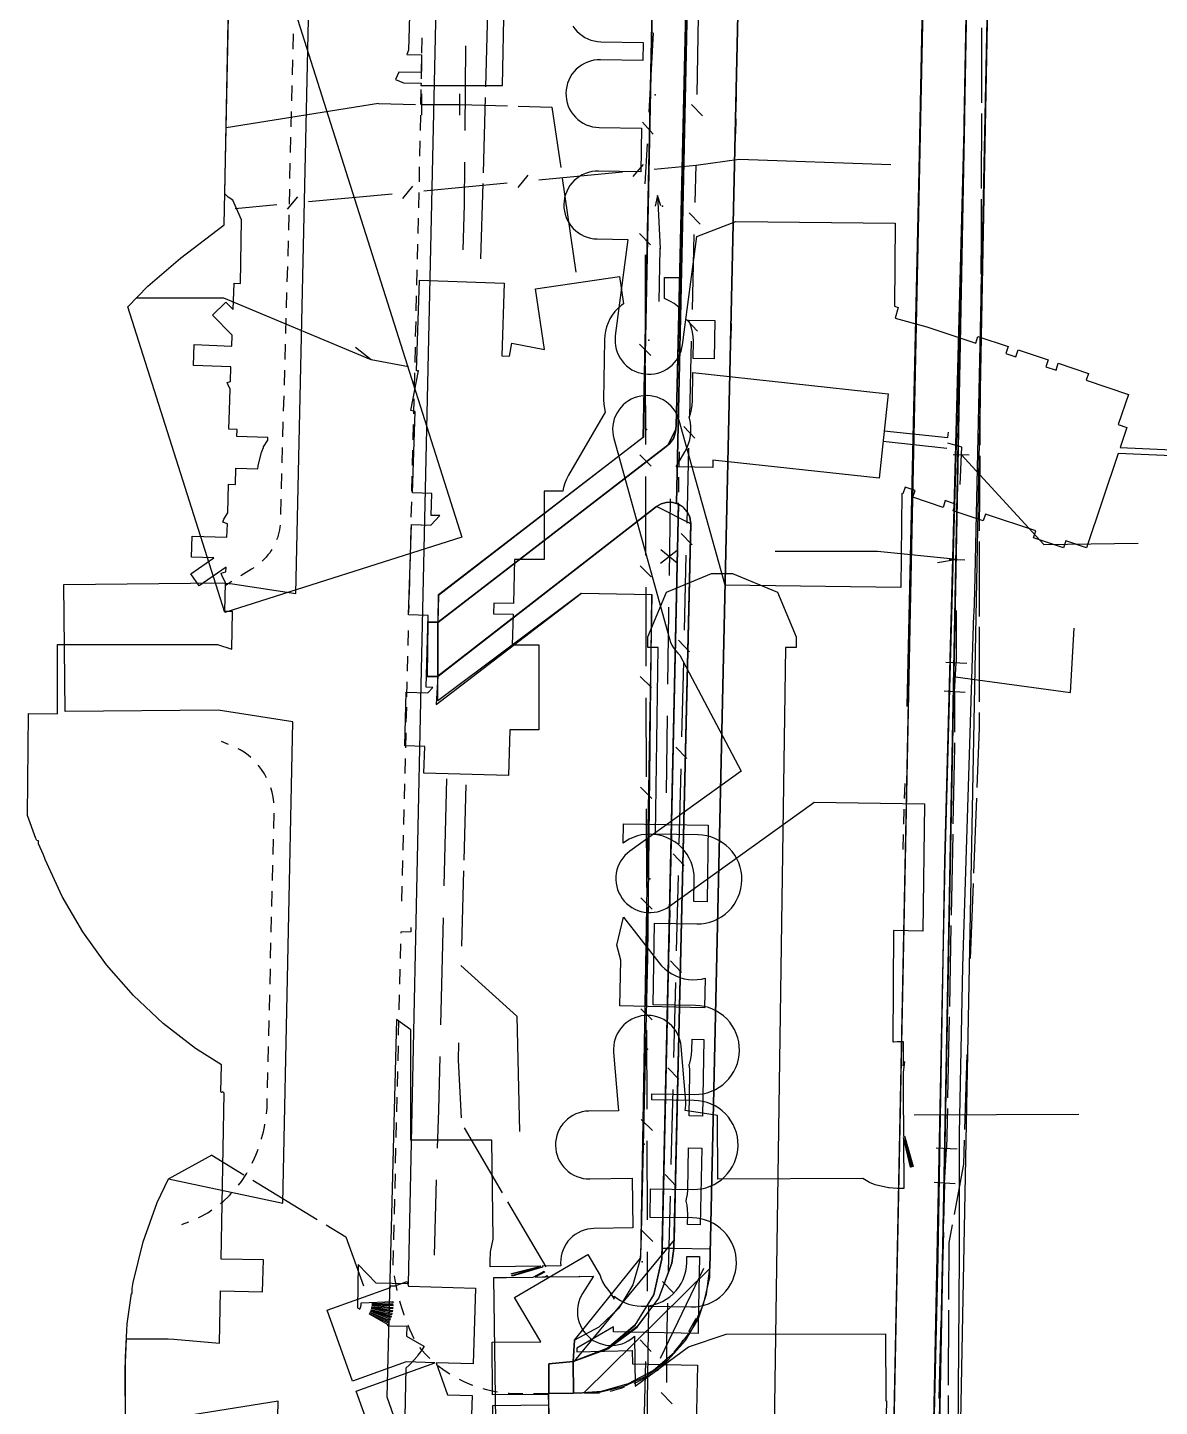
# Model space of a CAD drawing. Header units: metres. Extents: x -3903 to -3714, y 4981 to 6033.
# Drawn here: x -3838.9 to -3785.5, y 5212.5 to 5277.6 of the extents above; entities that cross this region are included whole.
import ezdxf

# ---------------------------------------------------------------- set-up
doc = ezdxf.new("R2010")
doc.units = ezdxf.units.M
for name, color, linetype in [('BOUNDARY', 7, 'Continuous'), ('BUILDING', 7, 'Continuous'), ('CURB', 7, 'Continuous'), ('ELECTR_CABLE', 7, 'Continuous'), ('ELECTR_CABLE_COMM', 7, 'Continuous'), ('GRASS', 7, 'Continuous'), ('GROUND', 7, 'Continuous'), ('LAMP', 7, 'Continuous'), ('OVERHEAD_POWER_LINE', 7, 'Continuous'), ('ROAD', 7, 'Continuous'), ('SEWER', 7, 'Continuous'), ('SIDEWALK_PATH', 7, 'Continuous'), ('TREE', 7, 'Continuous'), ('WATER_PIPELINE', 7, 'Continuous')]:
    doc.layers.add(name, color=color, linetype=linetype)

msp = doc.modelspace()

# ---------------------------------------------------------------- linework, layer by layer
at = {"layer": 'BOUNDARY'}
for points in [[(-3766.326, 5319.676), (-3787.796, 5311.133), (-3786.987, 5308.698), (-3791.191, 5307.231), (-3792.499, 5305.686), (-3793.178, 5301.777), (-3793.195, 5299.223), (-3793.353, 5289.553), (-3793.458, 5286.872), (-3793.569, 5281.488), (-3793.572, 5281.3), (-3793.577, 5281.084), (-3793.843, 5268.051), (-3793.899, 5265.55), (-3794.226, 5250.986), (-3794.257, 5249.969), (-3794.26, 5249.905), (-3794.467, 5243.278), (-3794.781, 5233.291), (-3794.95, 5225.411), (-3794.938, 5219.615), (-3795.084, 5200.583)], [(-3814.3, 5210.362), (-3814.318, 5214.544), (-3813.169, 5214.651), (-3813.113, 5215.653), (-3809.984, 5219.532), (-3809.965, 5220.032), (-3809.646, 5233.731), (-3809.463, 5250.839), (-3812.787, 5250.902), (-3819.555, 5245.829), (-3819.553, 5247.001), (-3820.065, 5246.984), (-3820.035, 5249.552), (-3819.538, 5249.542), (-3819.532, 5250.853), (-3809.857, 5258.272), (-3809.436, 5278.528)]]:
    msp.add_lwpolyline(points, dxfattribs=at)
at = {"layer": 'BUILDING'}
msp.add_lwpolyline([(-3834.193, 5264.424), (-3833.246, 5265.411), (-3831.703, 5266.724), (-3829.653, 5268.295), (-3829.432, 5278.944), (-3829.415, 5279.451), (-3829.061, 5287.101), (-3818.422, 5253.551), (-3829.619, 5250)], close=True, dxfattribs=at)
at = {"layer": 'CURB'}
for points in [[(-3799.43, 5141.648), (-3796.32, 5296.741), (-3796.146, 5302.497), (-3788.309, 5314.771)], [(-3819.734, 5310.632), (-3816.034, 5309.829), (-3805.005, 5295.835), (-3806.718, 5219.034), (-3812.661, 5213.168), (-3813.155, 5213.164)], [(-3797.204, 5141.797), (-3794.219, 5298.495), (-3794.177, 5301.869), (-3793.484, 5305.857), (-3791.522, 5308.175), (-3787.313, 5309.652)], [(-3820.192, 5308.153), (-3815.483, 5305.239), (-3808.747, 5300.738), (-3807.414, 5298.176), (-3808.315, 5258.671), (-3808.704, 5257.902), (-3819.557, 5249.527)], [(-3826.396, 5277.312), (-3826.413, 5276.591)], [(-3820.31, 5277.122), (-3820.324, 5276.405)], [(-3826.425, 5276.092), (-3826.442, 5275.371)], [(-3820.335, 5275.905), (-3820.349, 5275.189)], [(-3826.454, 5274.871), (-3826.471, 5274.151)], [(-3820.359, 5274.689), (-3820.374, 5273.972)], [(-3805.47, 5273.805), (-3805.456, 5274.412), (-3805.454, 5274.513)], [(-3826.483, 5273.651), (-3826.5, 5272.93)], [(-3820.384, 5273.472), (-3820.399, 5272.756)], [(-3805.496, 5272.597), (-3805.48, 5273.305)], [(-3826.512, 5272.43), (-3826.529, 5271.71)], [(-3820.409, 5272.256), (-3820.423, 5271.539)], [(-3826.541, 5271.21), (-3826.558, 5270.489)], [(-3820.434, 5271.039), (-3820.448, 5270.322)], [(-3826.57, 5269.989), (-3826.587, 5269.269)], [(-3820.459, 5269.822), (-3820.476, 5269.106)], [(-3826.599, 5268.769), (-3826.615, 5268.065), (-3826.616, 5268.048)], [(-3820.488, 5268.606), (-3820.505, 5267.889)], [(-3826.63, 5267.549), (-3826.65, 5266.828)], [(-3820.517, 5267.389), (-3820.535, 5266.673)], [(-3826.664, 5266.328), (-3826.685, 5265.608)], [(-3820.547, 5266.173), (-3820.564, 5265.456)], [(-3826.699, 5265.108), (-3826.719, 5264.387)], [(-3820.576, 5264.956), (-3820.593, 5264.24)], [(-3826.733, 5263.888), (-3826.753, 5263.167)], [(-3820.605, 5263.74), (-3820.623, 5263.023)], [(-3805.707, 5262.933), (-3805.691, 5263.641)], [(-3826.767, 5262.667), (-3826.788, 5261.947)], [(-3820.635, 5262.523), (-3820.652, 5261.807)], [(-3826.802, 5261.447), (-3826.822, 5260.726)], [(-3820.664, 5261.307), (-3820.681, 5260.59)], [(-3826.836, 5260.227), (-3826.857, 5259.506)], [(-3820.693, 5260.09), (-3820.71, 5259.374)], [(-3826.871, 5259.006), (-3826.891, 5258.286)], [(-3820.722, 5258.874), (-3820.74, 5258.157)], [(-3826.905, 5257.786), (-3826.925, 5257.065)], [(-3820.752, 5257.657), (-3820.769, 5256.941)], [(-3808.165, 5256.886), (-3808.153, 5257.592)], [(-3826.939, 5256.566), (-3826.96, 5255.845)], [(-3820.781, 5256.441), (-3820.798, 5255.724)], [(-3808.187, 5255.679), (-3808.174, 5256.386)], [(-3826.974, 5255.345), (-3826.994, 5254.625)], [(-3820.81, 5255.224), (-3820.828, 5254.508)], [(-3813.169, 5214.651), (-3813.112, 5214.663), (-3808.388, 5220.39), (-3807.617, 5254.185), (-3809.229, 5254.998), (-3819.553, 5247.001)], [(-3808.208, 5254.473), (-3808.196, 5255.179)], [(-3827.011, 5254.125), (-3827.021, 5254.035), (-3827.041, 5253.909), (-3827.067, 5253.783), (-3827.1, 5253.657), (-3827.138, 5253.532), (-3827.177, 5253.426)], [(-3820.84, 5254.008), (-3820.857, 5253.291)], [(-3827.398, 5252.978), (-3827.424, 5252.935), (-3827.499, 5252.824), (-3827.579, 5252.718), (-3827.664, 5252.615), (-3827.753, 5252.518), (-3827.847, 5252.425), (-3827.851, 5252.421)], [(-3820.869, 5252.791), (-3820.886, 5252.075)], [(-3828.245, 5252.114), (-3828.255, 5252.108), (-3828.364, 5252.043), (-3828.858, 5251.734)], [(-3829.282, 5251.47), (-3829.588, 5251.279)], [(-3820.898, 5251.575), (-3820.916, 5250.858)], [(-3820.928, 5250.358), (-3820.937, 5250)], [(-3820.958, 5249.147), (-3820.975, 5248.441)], [(-3819.557, 5249.527), (-3819.553, 5247.001)], [(-3820.987, 5247.941), (-3821.004, 5247.235)], [(-3821.017, 5246.735), (-3821.034, 5246.028)], [(-3821.046, 5245.529), (-3821.063, 5244.822)], [(-3829.437, 5243.77), (-3829.768, 5243.917)], [(-3821.076, 5244.322), (-3821.093, 5243.616)], [(-3828.387, 5243.158), (-3828.517, 5243.27), (-3828.699, 5243.406), (-3828.887, 5243.527), (-3828.98, 5243.568)], [(-3827.644, 5242.195), (-3827.751, 5242.39), (-3827.88, 5242.589), (-3828.022, 5242.778), (-3828.04, 5242.799)], [(-3821.105, 5243.116), (-3821.122, 5242.41)], [(-3827.306, 5241.026), (-3827.308, 5241.061), (-3827.341, 5241.289), (-3827.39, 5241.517), (-3827.453, 5241.733)], [(-3821.135, 5241.91), (-3821.152, 5241.204)], [(-3797.512, 5241.926), (-3797.534, 5241.222)], [(-3821.164, 5240.704), (-3821.181, 5239.998)], [(-3797.549, 5240.723), (-3797.571, 5240.019)], [(-3827.311, 5239.804), (-3827.293, 5240.527)], [(-3821.194, 5239.498), (-3821.211, 5238.792)], [(-3808.533, 5238.85), (-3808.518, 5239.55)], [(-3797.587, 5239.519), (-3797.609, 5238.815)], [(-3827.34, 5238.58), (-3827.322, 5239.304)], [(-3827.368, 5237.357), (-3827.351, 5238.08)], [(-3821.223, 5238.292), (-3821.24, 5237.585)], [(-3808.56, 5237.65), (-3808.544, 5238.35)], [(-3827.397, 5236.134), (-3827.38, 5236.857)], [(-3821.253, 5237.086), (-3821.27, 5236.379)], [(-3808.586, 5236.45), (-3808.571, 5237.15)], [(-3827.426, 5234.911), (-3827.409, 5235.634)], [(-3808.612, 5235.25), (-3808.597, 5235.95)], [(-3820.836, 5235.128), (-3820.841, 5234.93), (-3821.311, 5234.91), (-3821.312, 5234.872)], [(-3827.455, 5233.687), (-3827.438, 5234.411)], [(-3821.324, 5234.372), (-3821.34, 5233.665)], [(-3808.639, 5234.05), (-3808.623, 5234.75)], [(-3808.666, 5232.85), (-3808.65, 5233.55)], [(-3827.484, 5232.464), (-3827.467, 5233.187)], [(-3821.352, 5233.166), (-3821.369, 5232.459)], [(-3808.694, 5231.65), (-3808.678, 5232.35)], [(-3827.513, 5231.241), (-3827.496, 5231.964)], [(-3821.381, 5231.959), (-3821.398, 5231.253)], [(-3808.722, 5230.45), (-3808.706, 5231.15)], [(-3827.542, 5230.017), (-3827.525, 5230.741)], [(-3821.41, 5230.753), (-3821.426, 5230.047)], [(-3808.75, 5229.25), (-3808.734, 5229.95)], [(-3827.571, 5228.794), (-3827.554, 5229.518)], [(-3821.438, 5229.547), (-3821.455, 5228.841)], [(-3827.6, 5227.571), (-3827.583, 5228.294)], [(-3821.467, 5228.341), (-3821.484, 5227.635)], [(-3808.778, 5228.05), (-3808.762, 5228.75)], [(-3827.65, 5226.349), (-3827.637, 5226.47), (-3827.623, 5226.634), (-3827.612, 5227.071)], [(-3821.496, 5227.135), (-3821.512, 5226.429)], [(-3808.806, 5226.85), (-3808.789, 5227.55)], [(-3808.834, 5225.65), (-3808.817, 5226.35)], [(-3827.888, 5225.15), (-3827.881, 5225.174), (-3827.838, 5225.333), (-3827.799, 5225.494), (-3827.763, 5225.655), (-3827.731, 5225.817), (-3827.724, 5225.855)], [(-3821.524, 5225.929), (-3821.541, 5225.222)], [(-3808.862, 5224.45), (-3808.845, 5225.15)], [(-3828.321, 5224.007), (-3828.211, 5224.242), (-3828.147, 5224.393), (-3828.088, 5224.547), (-3828.041, 5224.674)], [(-3821.553, 5224.723), (-3821.57, 5224.016)], [(-3808.889, 5223.25), (-3808.873, 5223.951)], [(-3828.969, 5222.973), (-3828.828, 5223.153), (-3828.591, 5223.506), (-3828.557, 5223.567)], [(-3821.581, 5223.516), (-3821.598, 5222.81)], [(-3829.827, 5222.105), (-3829.713, 5222.195), (-3829.39, 5222.493), (-3829.296, 5222.595)], [(-3808.917, 5222.05), (-3808.901, 5222.751)], [(-3830.853, 5221.443), (-3830.813, 5221.461), (-3830.427, 5221.676), (-3830.229, 5221.808)], [(-3821.61, 5222.31), (-3821.627, 5221.604)], [(-3831.651, 5221.12), (-3831.622, 5221.128), (-3831.31, 5221.242)], [(-3808.945, 5220.851), (-3808.929, 5221.551)], [(-3821.639, 5221.104), (-3821.656, 5220.398)], [(-3821.667, 5219.898), (-3821.684, 5219.195), (-3821.684, 5219.192)], [(-3821.621, 5218.696), (-3821.619, 5218.681), (-3821.577, 5218.425), (-3821.527, 5218.17), (-3821.491, 5218.001)], [(-3807.018, 5219.041), (-3809.068, 5214.789)], [(-3821.369, 5217.516), (-3821.341, 5217.411), (-3821.265, 5217.161), (-3821.184, 5216.913), (-3821.158, 5216.842)], [(-3807.705, 5216.073), (-3807.55, 5216.344), (-3807.397, 5216.636), (-3807.369, 5216.694)], [(-3820.981, 5216.375), (-3820.902, 5216.185), (-3820.795, 5215.948), (-3820.691, 5215.731)], [(-3820.423, 5215.312), (-3820.34, 5215.212), (-3820.097, 5214.95), (-3819.938, 5214.799)], [(-3808.398, 5215.087), (-3808.272, 5215.243), (-3808.076, 5215.507), (-3807.976, 5215.653)], [(-3813.169, 5214.67), (-3813.155, 5213.164)], [(-3809.231, 5214.218), (-3809.145, 5214.278), (-3808.915, 5214.505), (-3808.724, 5214.708)], [(-3819.562, 5214.47), (-3819.557, 5214.465), (-3819.264, 5214.246), (-3818.986, 5214.063)], [(-3818.55, 5213.817), (-3818.305, 5213.695), (-3817.965, 5213.551), (-3817.905, 5213.53)], [(-3817.43, 5213.374), (-3817.266, 5213.327), (-3816.91, 5213.248), (-3816.815, 5213.232), (-3816.741, 5213.22)], [(-3811.428, 5213.257), (-3811.289, 5213.289), (-3811.097, 5213.34), (-3810.908, 5213.396), (-3810.748, 5213.449)], [(-3810.283, 5213.631), (-3810.167, 5213.682), (-3809.989, 5213.768), (-3809.813, 5213.86), (-3809.653, 5213.95)], [(-3816.245, 5213.159), (-3816.198, 5213.154), (-3815.844, 5213.139), (-3815.54, 5213.142)], [(-3815.04, 5213.146), (-3814.333, 5213.153)], [(-3812.627, 5213.169), (-3811.92, 5213.175)]]:
    msp.add_lwpolyline(points, dxfattribs=at)
at = {"layer": 'ELECTR_CABLE'}
for points in [[(-3817.215, 5278.361), (-3817.314, 5274.806)], [(-3793.88, 5274.057), (-3793.875, 5277.596)], [(-3818.258, 5276.748), (-3818.285, 5272.749)], [(-3822.365, 5274.027), (-3829.558, 5272.872)], [(-3822.365, 5274.027), (-3820.616, 5273.982)], [(-3820.316, 5273.475), (-3820.316, 5274.475)], [(-3820.316, 5273.975), (-3818.516, 5273.975)], [(-3818.516, 5273.475), (-3818.516, 5274.475)], [(-3818.516, 5273.975), (-3816.274, 5273.913)], [(-3817.328, 5274.306), (-3817.427, 5270.751)], [(-3815.774, 5273.9), (-3814.173, 5273.856), (-3813.757, 5271.003)], [(-3793.885, 5270.017), (-3793.88, 5273.557)], [(-3818.296, 5271.249), (-3818.309, 5269.249)], [(-3817.441, 5270.251), (-3817.539, 5266.695)], [(-3813.685, 5270.508), (-3813.037, 5266.069)], [(-3793.899, 5265.978), (-3793.887, 5267.754), (-3793.885, 5269.517)], [(-3818.309, 5269.249), (-3818.379, 5267.116)], [(-3793.926, 5261.938), (-3793.903, 5265.478)], [(-3822.715, 5261.923), (-3829.662, 5264.845), (-3833.789, 5264.845)], [(-3822.715, 5261.923), (-3823.447, 5262.502)], [(-3820.948, 5261.591), (-3822.715, 5261.923)], [(-3793.953, 5257.899), (-3793.929, 5261.438)], [(-3798.479, 5258.584), (-3795.472, 5258.258)], [(-3795.472, 5258.258), (-3795.445, 5258.507)], [(-3798.533, 5258.087), (-3795.526, 5257.761)], [(-3795.499, 5258.009), (-3794.834, 5257.826), (-3794.905, 5256.041)], [(-3795.223, 5257.465), (-3794.474, 5257.438)], [(-3794.848, 5257.452), (-3790.942, 5253.217), (-3786.497, 5253.279)], [(-3793.98, 5253.86), (-3793.956, 5257.399)], [(-3808.596, 5255.375), (-3808.644, 5251.75)], [(-3793.989, 5249.82), (-3793.989, 5252.515), (-3793.983, 5253.36)], [(-3808.254, 5252.932), (-3809.041, 5252.314)], [(-3808.26, 5252.332), (-3809.035, 5252.964)], [(-3795.045, 5252.505), (-3798.803, 5252.875), (-3803.639, 5252.875)], [(-3795.045, 5252.505), (-3795.965, 5252.344)], [(-3795.42, 5252.518), (-3794.671, 5252.491)], [(-3808.663, 5250.25), (-3808.667, 5250), (-3808.711, 5246.624)], [(-3795.086, 5250.093), (-3795.082, 5247.617)], [(-3795.118, 5246.974), (-3789.685, 5246.227), (-3789.512, 5249.256)], [(-3793.989, 5245.781), (-3793.989, 5249.32)], [(-3794.583, 5247.589), (-3795.581, 5247.645)], [(-3795.159, 5246.254), (-3795.082, 5247.617)], [(-3794.66, 5246.226), (-3795.658, 5246.282)], [(-3795.159, 5246.254), (-3795.163, 5244.348)], [(-3794.097, 5241.743), (-3793.989, 5244.537), (-3793.989, 5245.281)], [(-3808.731, 5245.124), (-3808.778, 5241.499)], [(-3795.164, 5243.848), (-3795.164, 5243.641), (-3795.235, 5240.036)], [(-3819.156, 5242.158), (-3819.277, 5237.099)], [(-3818.23, 5241.865), (-3818.329, 5238.31)], [(-3794.254, 5237.707), (-3794.117, 5241.244)], [(-3795.245, 5239.536), (-3795.32, 5235.724)], [(-3818.343, 5237.81), (-3818.441, 5234.255)], [(-3794.411, 5233.671), (-3794.273, 5237.207)], [(-3819.313, 5235.599), (-3819.435, 5230.539)], [(-3795.33, 5235.224), (-3795.405, 5231.412)], [(-3818.467, 5233.338), (-3815.833, 5230.957), (-3815.704, 5225.501)], [(-3795.415, 5230.912), (-3795.491, 5227.1)], [(-3818.578, 5229.7), (-3818.603, 5228.876), (-3818.461, 5226.148)], [(-3819.471, 5229.04), (-3819.532, 5226.51)], [(-3794.679, 5225.596), (-3794.57, 5229.134)], [(-3819.532, 5226.51), (-3819.586, 5224.728)], [(-3795.5, 5226.6), (-3795.538, 5224.694)], [(-3818.32, 5225.683), (-3816.517, 5222.617)], [(-3795.167, 5221.597), (-3794.73, 5223.963), (-3794.695, 5225.096)], [(-3795.039, 5224.666), (-3796.037, 5224.722)], [(-3795.629, 5223.066), (-3795.538, 5224.694)], [(-3830.234, 5224.384), (-3832.294, 5223.258)], [(-3830.234, 5224.384), (-3828.718, 5223.463)], [(-3828.291, 5223.203), (-3825.258, 5221.36)], [(-3819.632, 5223.229), (-3819.74, 5219.666)], [(-3795.13, 5223.038), (-3796.128, 5223.094)], [(-3795.629, 5223.066), (-3795.678, 5221.235)], [(-3816.264, 5222.186), (-3814.461, 5219.12)], [(-3824.83, 5221.101), (-3823.909, 5220.541), (-3823.073, 5218.216)], [(-3795.691, 5220.735), (-3795.789, 5217.074)], [(-3795.426, 5217.581), (-3795.414, 5220.258), (-3795.257, 5221.106)], [(-3816.95, 5210.093), (-3816.97, 5212.581), (-3814.321, 5212.602), (-3814.334, 5213.102), (-3816.974, 5213.081), (-3816.994, 5215.568), (-3814.703, 5215.587), (-3815.932, 5217.676), (-3812.484, 5219.704), (-3811.901, 5218.713), (-3811.861, 5218.596), (-3811.777, 5218.408), (-3811.675, 5218.229), (-3811.555, 5218.061), (-3811.439, 5217.927), (-3811.241, 5217.591), (-3811.238, 5217.739), (-3811.107, 5217.638), (-3810.932, 5217.529), (-3810.748, 5217.437), (-3810.555, 5217.364), (-3810.356, 5217.31), (-3810.153, 5217.275), (-3809.947, 5217.261), (-3809.741, 5217.267), (-3809.537, 5217.293), (-3809.336, 5217.34), (-3809.141, 5217.405), (-3808.953, 5217.49), (-3808.774, 5217.592), (-3808.606, 5217.711), (-3808.451, 5217.847), (-3808.309, 5217.997), (-3808.183, 5218.16), (-3808.074, 5218.334), (-3807.982, 5218.519), (-3807.909, 5218.712), (-3807.855, 5218.91), (-3807.82, 5219.114), (-3807.806, 5219.319), (-3807.8, 5219.614), (-3807.201, 5219.602), (-3807.264, 5216.399), (-3807.272, 5215.979), (-3811.271, 5216.055), (-3811.267, 5216.293), (-3812.992, 5215.279), (-3812.99, 5215.111), (-3810.386, 5215.177), (-3810.369, 5214.537), (-3807.301, 5214.479), (-3807.37, 5210.854)], [(-3822.215, 5209.919), (-3823.416, 5213.259), (-3819.695, 5214.597), (-3821.057, 5214.638), (-3823.585, 5213.73), (-3824.786, 5217.069), (-3821.787, 5218.147), (-3821.785, 5218.227), (-3821.582, 5218.221), (-3821.022, 5218.422), (-3820.942, 5218.202), (-3817.787, 5218.106), (-3817.895, 5214.542), (-3819.646, 5214.595), (-3819.1, 5213.078), (-3817.941, 5213.043), (-3818.026, 5210.238)], [(-3795.443, 5213.541), (-3795.428, 5217.081)], [(-3795.803, 5216.574), (-3795.9, 5212.913)], [(-3795.461, 5209.502), (-3795.445, 5213.041)]]:
    msp.add_lwpolyline(points, dxfattribs=at)
for points in [[(-3819.877, 5254.586), (-3819.848, 5255.621), (-3820.753, 5255.651), (-3820.628, 5259.495), (-3820.827, 5259.533), (-3820.473, 5261.413), (-3820.565, 5261.416), (-3820.427, 5265.682), (-3816.429, 5265.552), (-3816.541, 5262.11), (-3816.177, 5262.099), (-3816.063, 5262.707), (-3814.526, 5262.417), (-3814.944, 5265.286), (-3810.986, 5265.864), (-3810.797, 5264.568), (-3810.903, 5264.491), (-3811.058, 5264.355), (-3811.198, 5264.204), (-3811.323, 5264.04), (-3811.431, 5263.865), (-3811.522, 5263.679), (-3811.594, 5263.486), (-3811.647, 5263.287), (-3811.68, 5263.084), (-3811.693, 5262.878), (-3811.731, 5260.043), (-3811.723, 5259.837), (-3811.696, 5259.633), (-3811.656, 5259.463), (-3813.394, 5256.48), (-3813.489, 5256.297), (-3813.566, 5256.106), (-3813.623, 5255.908), (-3813.655, 5255.735), (-3814.535, 5255.735), (-3814.535, 5252.502), (-3815.934, 5252.502), (-3815.991, 5250.42), (-3816.92, 5250.446), (-3816.936, 5249.946), (-3816.005, 5249.92), (-3816.046, 5248.472), (-3814.796, 5248.472), (-3814.796, 5244.472), (-3816.157, 5244.472), (-3816.217, 5242.31), (-3820.215, 5242.421), (-3820.18, 5243.684), (-3821.119, 5243.706), (-3821.059, 5246.236), (-3820.035, 5246.212), (-3819.797, 5246.467), (-3820.103, 5246.476), (-3820.009, 5249.855), (-3820.94, 5249.885), (-3820.801, 5254.152), (-3819.885, 5254.122), (-3819.464, 5254.575)], [(-3808.857, 5265.814), (-3808.107, 5265.812), (-3808.11, 5264.335), (-3808.239, 5264.455), (-3808.403, 5264.58), (-3808.578, 5264.688), (-3808.763, 5264.779), (-3808.859, 5264.815)], [(-3806.486, 5263.787), (-3806.51, 5261.974), (-3807.504, 5261.987), (-3807.493, 5262.822), (-3807.5, 5263.027), (-3807.528, 5263.232), (-3807.575, 5263.432), (-3807.642, 5263.627), (-3807.722, 5263.803)], [(-3798.291, 5260.324), (-3798.722, 5256.347), (-3806.572, 5257.198), (-3806.577, 5256.849), (-3808.305, 5256.871), (-3807.891, 5257.582), (-3807.796, 5257.764), (-3807.72, 5257.956), (-3807.663, 5258.154), (-3807.625, 5258.356), (-3807.607, 5258.562), (-3807.61, 5258.768), (-3807.632, 5258.973), (-3807.675, 5259.174), (-3807.689, 5259.219), (-3807.63, 5259.378), (-3807.577, 5259.578), (-3807.544, 5259.781), (-3807.531, 5259.987), (-3807.513, 5261.323)], [(-3807.469, 5236.356), (-3807.455, 5237.412), (-3807.462, 5237.618), (-3807.49, 5237.823), (-3807.537, 5238.023), (-3807.604, 5238.218), (-3807.69, 5238.406), (-3807.794, 5238.584), (-3807.914, 5238.751), (-3808.051, 5238.905), (-3808.202, 5239.046), (-3808.365, 5239.171), (-3808.541, 5239.279), (-3808.726, 5239.369), (-3808.919, 5239.441), (-3809.118, 5239.494), (-3809.322, 5239.527), (-3809.527, 5239.54), (-3809.733, 5239.532), (-3809.938, 5239.505), (-3810.138, 5239.457), (-3810.333, 5239.39), (-3810.521, 5239.305), (-3810.699, 5239.201), (-3810.81, 5239.121), (-3810.798, 5240.025), (-3806.798, 5239.973), (-3806.846, 5236.348)], [(-3806.968, 5231.351), (-3810.967, 5231.431), (-3810.924, 5233.597), (-3811.103, 5234.295), (-3810.8, 5235.622), (-3809.125, 5233.477), (-3808.991, 5233.321), (-3808.842, 5233.179), (-3808.679, 5233.052), (-3808.505, 5232.942), (-3808.321, 5232.849), (-3808.129, 5232.775), (-3807.93, 5232.72), (-3807.727, 5232.685), (-3807.521, 5232.67), (-3807.315, 5232.675), (-3807.111, 5232.7), (-3806.94, 5232.738)], [(-3807.694, 5226.239), (-3807.655, 5228.239), (-3807.661, 5228.445), (-3807.687, 5228.649), (-3807.692, 5228.673), (-3807.668, 5228.738), (-3807.614, 5228.936), (-3807.579, 5229.14), (-3807.565, 5229.345), (-3807.555, 5229.863), (-3806.998, 5229.852), (-3807.069, 5226.227)], [(-3807.099, 5224.727), (-3807.171, 5221.102), (-3807.771, 5221.114), (-3807.761, 5221.613), (-3807.767, 5221.819), (-3807.793, 5222.024), (-3807.839, 5222.224), (-3807.84, 5222.227), (-3807.812, 5222.331), (-3807.777, 5222.534), (-3807.763, 5222.74), (-3807.724, 5224.739)]]:
    msp.add_lwpolyline(points, close=True, dxfattribs=at)
at = {"layer": 'ELECTR_CABLE_COMM'}
for points in [[(-3807.316, 5274.456), (-3807.257, 5278.128)], [(-3809.398, 5277.36), (-3809.601, 5273.613)], [(-3807.067, 5273.437), (-3807.589, 5273.975)], [(-3809.892, 5273.143), (-3809.392, 5272.585)], [(-3809.682, 5272.115), (-3809.784, 5270.241)], [(-3807.369, 5271.12), (-3805.328, 5271.393), (-3798.169, 5271.142)], [(-3815.771, 5270.062), (-3815.293, 5270.639)], [(-3814.786, 5270.421), (-3810.837, 5270.793)], [(-3810.329, 5270.575), (-3809.851, 5271.152)], [(-3809.344, 5270.934), (-3807.369, 5271.12)], [(-3807.414, 5269.347), (-3807.369, 5271.12)], [(-3821.213, 5269.549), (-3820.735, 5270.127)], [(-3820.227, 5269.908), (-3816.279, 5270.28)], [(-3826.655, 5269.036), (-3826.177, 5269.614)], [(-3825.669, 5269.395), (-3821.721, 5269.767)], [(-3829.137, 5269.069), (-3827.163, 5269.255)], [(-3807.174, 5268.326), (-3807.69, 5268.869)], [(-3810.044, 5267.892), (-3809.513, 5267.363)], [(-3807.539, 5264.303), (-3807.451, 5267.848)], [(-3809.777, 5266.878), (-3809.769, 5263.151)], [(-3807.299, 5263.282), (-3807.816, 5263.825)], [(-3807.664, 5259.26), (-3807.576, 5262.804)], [(-3810.033, 5262.665), (-3809.502, 5262.136)], [(-3809.766, 5261.651), (-3809.758, 5257.924)], [(-3807.424, 5258.238), (-3807.941, 5258.781)], [(-3807.789, 5254.216), (-3807.701, 5257.76)], [(-3810.022, 5257.438), (-3809.491, 5256.909)], [(-3809.755, 5256.424), (-3809.747, 5252.697)], [(-3807.55, 5253.194), (-3808.066, 5253.737)], [(-3807.915, 5249.172), (-3807.827, 5252.716)], [(-3810.011, 5252.211), (-3809.48, 5251.682)], [(-3809.744, 5251.197), (-3809.736, 5247.47)], [(-3807.675, 5248.15), (-3808.192, 5248.693)], [(-3808.04, 5244.128), (-3807.952, 5247.672)], [(-3810, 5246.984), (-3809.469, 5246.456)], [(-3809.733, 5245.97), (-3809.725, 5242.243)], [(-3807.8, 5243.106), (-3808.317, 5243.649)], [(-3808.165, 5239.084), (-3808.077, 5242.628)], [(-3809.989, 5241.757), (-3809.458, 5241.229)], [(-3809.722, 5240.743), (-3809.714, 5237.016)], [(-3807.926, 5238.062), (-3808.442, 5238.605)], [(-3808.291, 5234.04), (-3808.203, 5237.584)], [(-3809.978, 5236.531), (-3809.447, 5236.002)], [(-3809.711, 5235.516), (-3809.703, 5231.789)], [(-3808.051, 5233.018), (-3808.568, 5233.561)], [(-3808.416, 5228.996), (-3808.328, 5232.54)], [(-3809.967, 5231.304), (-3809.436, 5230.775)], [(-3809.7, 5230.289), (-3809.692, 5226.562)], [(-3808.176, 5227.974), (-3808.693, 5228.517)], [(-3808.541, 5223.952), (-3808.453, 5227.496)], [(-3809.956, 5226.077), (-3809.425, 5225.548)], [(-3809.689, 5225.062), (-3809.681, 5221.335)], [(-3808.302, 5222.93), (-3808.818, 5223.473)], [(-3808.667, 5218.908), (-3808.579, 5222.452)], [(-3809.945, 5220.85), (-3809.414, 5220.321)], [(-3809.678, 5219.835), (-3809.674, 5217.972)], [(-3808.427, 5217.886), (-3808.944, 5218.429)], [(-3808.748, 5215.636), (-3808.704, 5217.408)], [(-3809.999, 5215.67), (-3809.483, 5215.126)], [(-3808.754, 5213.667), (-3808.748, 5215.636)], [(-3809.761, 5214.649), (-3809.856, 5211.001)], [(-3808.493, 5212.651), (-3809.021, 5213.183)]]:
    msp.add_lwpolyline(points, dxfattribs=at)
at = {"layer": 'GRASS'}
for points in [[(-3794.219, 5298.495), (-3797.204, 5141.794), (-3796.204, 5141.759), (-3793.219, 5298.479), (-3793.178, 5301.777), (-3792.499, 5305.686), (-3792.338, 5306.195), (-3792.055, 5306.636), (-3791.666, 5306.989), (-3791.191, 5307.231), (-3787.003, 5308.7), (-3787.313, 5309.652), (-3791.042, 5308.343), (-3791.9, 5307.864), (-3792.611, 5307.206), (-3793.15, 5306.401), (-3793.49, 5305.479), (-3794.177, 5301.869)], [(-3809.852, 5258.279), (-3819.533, 5250.809), (-3819.557, 5249.527), (-3808.873, 5257.772), (-3808.622, 5257.963), (-3808.438, 5258.212), (-3808.332, 5258.503), (-3808.312, 5258.817), (-3807.728, 5281.108), (-3807.415, 5298.147), (-3807.508, 5298.984), (-3807.819, 5299.751), (-3808.325, 5300.406), (-3809.001, 5300.908), (-3813.376, 5303.833), (-3813.937, 5303.005), (-3809.515, 5300.093), (-3809.173, 5299.822), (-3808.896, 5299.491), (-3808.691, 5299.112), (-3808.564, 5298.695), (-3808.708, 5294.045), (-3809.436, 5278.528)], [(-3808.197, 5255.115), (-3808.46, 5255.195), (-3808.729, 5255.201), (-3808.991, 5255.135), (-3809.229, 5254.998), (-3819.553, 5247.001), (-3819.643, 5245.666), (-3812.771, 5250.913), (-3809.463, 5250.846), (-3809.984, 5219.532), (-3810.349, 5218.27), (-3811.021, 5217.167), (-3811.957, 5216.277), (-3813.113, 5215.653), (-3813.169, 5214.651), (-3811.548, 5215.275), (-3810.249, 5216.362), (-3809.364, 5217.806), (-3808.984, 5219.501)], [(-3807.617, 5254.227), (-3807.662, 5254.504), (-3807.78, 5254.754), (-3807.961, 5254.962), (-3808.197, 5255.115), (-3808.974, 5219.997), (-3808.423, 5219.985)], [(-3808.411, 5219.983), (-3808.973, 5219.997), (-3808.984, 5219.501), (-3809.365, 5217.807), (-3810.251, 5216.363), (-3811.549, 5215.276), (-3813.169, 5214.651), (-3811.526, 5215.252), (-3810.151, 5216.276), (-3809.122, 5217.648), (-3808.515, 5219.289)]]:
    msp.add_lwpolyline(points, close=True, dxfattribs=at)
at = {"layer": 'GROUND'}
for points in [[(-3797.204, 5141.797), (-3794.76, 5270.088), (-3794.697, 5273.388), (-3794.705, 5273.099), (-3794.177, 5301.869)], [(-3807.608, 5286.654), (-3808.312, 5258.817), (-3808.332, 5258.506), (-3808.436, 5258.218), (-3808.616, 5257.97), (-3808.863, 5257.779), (-3819.538, 5249.542), (-3819.532, 5250.853), (-3809.857, 5258.272), (-3809.436, 5278.528)], [(-3793.577, 5281.084), (-3793.843, 5268.051), (-3793.899, 5265.55), (-3794.226, 5250.986), (-3794.257, 5249.969), (-3794.26, 5249.905), (-3794.467, 5243.278), (-3794.781, 5233.291), (-3794.95, 5225.411), (-3794.938, 5219.615), (-3795.084, 5200.583)]]:
    msp.add_lwpolyline(points, dxfattribs=at)
msp.add_lwpolyline([(-3813.113, 5215.653), (-3809.984, 5219.532), (-3809.965, 5220.032), (-3809.646, 5233.731), (-3809.463, 5250.839), (-3812.787, 5250.902), (-3819.555, 5245.829), (-3819.553, 5246.975), (-3819.55, 5246.975), (-3819.55, 5247.003), (-3809.229, 5254.998), (-3809.014, 5255.125), (-3808.777, 5255.195), (-3808.53, 5255.204), (-3808.285, 5255.151), (-3808.007, 5255), (-3807.794, 5254.776), (-3807.66, 5254.498), (-3807.617, 5254.185), (-3808.423, 5219.985), (-3808.515, 5219.289), (-3809.132, 5217.656), (-3810.163, 5216.288), (-3811.534, 5215.262), (-3813.169, 5214.651)], close=True, dxfattribs=at)
at = {"layer": 'LAMP'}
for p in [(-3809.06, 5267.186), (-3809.716, 5233.604)]:
    msp.add_point(p, dxfattribs=at)
at = {"layer": 'OVERHEAD_POWER_LINE'}
for points in [[(-3809.023, 5269.19), (-3809.183, 5269.681), (-3809.291, 5269.174)], [(-3809.183, 5269.681), (-3809.055, 5267.185)], [(-3809.104, 5264.685), (-3809.055, 5267.185)], [(-3809.662, 5236.103), (-3809.711, 5233.603)], [(-3809.764, 5231.104), (-3809.711, 5233.603)]]:
    msp.add_lwpolyline(points, dxfattribs=at)
at = {"layer": 'ROAD'}
for points in [[(-3790.702, 5313.159), (-3792.934, 5311.004), (-3792.935, 5311.002), (-3794.62, 5308.441), (-3794.621, 5308.439), (-3795.708, 5305.572), (-3795.708, 5305.57), (-3796.146, 5302.498), (-3796.146, 5302.497), (-3797.417, 5245.589), (-3797.416, 5245.585), (-3797.414, 5245.582), (-3797.411, 5245.579), (-3797.407, 5245.578), (-3797.403, 5245.579), (-3797.4, 5245.581), (-3797.398, 5245.584), (-3797.397, 5245.588), (-3797.256, 5250.077), (-3799.43, 5141.648), (-3800.099, 5109.153)], [(-3814.326, 5210.364), (-3814.321, 5213.152), (-3814.321, 5213.153), (-3814.32, 5213.153), (-3813.156, 5213.164), (-3813.155, 5213.164), (-3811.936, 5213.205), (-3811.934, 5213.206), (-3810.76, 5213.488), (-3810.758, 5213.489), (-3809.664, 5213.999), (-3809.662, 5214), (-3808.683, 5214.727), (-3808.681, 5214.729), (-3807.868, 5215.638), (-3807.867, 5215.64), (-3807.259, 5216.683), (-3807.259, 5216.685), (-3806.871, 5217.828), (-3806.871, 5217.83), (-3806.719, 5219.041), (-3806.719, 5219.042), (-3805.005, 5295.834)]]:
    msp.add_lwpolyline(points, dxfattribs=at)
at = {"layer": 'SEWER'}
for points in [[(-3820.59, 5289.092), (-3820.938, 5276.541), (-3821.03, 5276.336), (-3820.334, 5276.325), (-3820.347, 5275.492), (-3821.4, 5275.508), (-3821.558, 5275.154), (-3821.188, 5275.004), (-3820.354, 5274.992), (-3820.356, 5274.873), (-3816.506, 5274.873), (-3816.432, 5278.841)], [(-3834.3, 5210.276), (-3834.311, 5212.875), (-3834.311, 5214.609), (-3834.261, 5215.724), (-3832.292, 5215.724), (-3832.026, 5215.712), (-3829.865, 5215.52), (-3829.819, 5217.983), (-3827.836, 5217.945), (-3827.797, 5219.445), (-3829.791, 5219.482), (-3829.643, 5227.32), (-3829.719, 5227.386), (-3829.773, 5227.348), (-3829.799, 5227.386), (-3829.77, 5228.654), (-3830.998, 5229.426), (-3832.523, 5230.603), (-3833.927, 5231.921), (-3835.199, 5233.368), (-3836.325, 5234.93), (-3837.295, 5236.594), (-3838.101, 5238.343), (-3838.177, 5238.56), (-3838.423, 5239.079), (-3838.421, 5239.233), (-3838.496, 5239.234), (-3838.546, 5239.339), (-3838.932, 5240.425), (-3838.889, 5245.238), (-3837.523, 5245.226), (-3837.523, 5248.489), (-3829.968, 5248.489), (-3829.284, 5248.269), (-3829.256, 5250.046), (-3829.616, 5250.057), (-3829.578, 5251.402), (-3829.757, 5251.768), (-3829.783, 5251.854), (-3829.563, 5251.92), (-3829.556, 5252.149), (-3830.834, 5251.262), (-3831.227, 5251.829), (-3830.133, 5252.589), (-3831.191, 5252.619), (-3831.162, 5253.609), (-3829.516, 5253.562), (-3829.498, 5254.185), (-3829.715, 5254.267), (-3829.664, 5254.4), (-3829.483, 5254.713), (-3829.444, 5256.054), (-3829.116, 5256.045), (-3829.092, 5256.809), (-3828.059, 5256.777), (-3828.05, 5256.903), (-3828.045, 5256.939), (-3827.892, 5257.556), (-3827.876, 5257.602), (-3827.799, 5257.792), (-3827.785, 5257.824), (-3827.591, 5258.137), (-3827.589, 5258.263), (-3829.045, 5258.308), (-3829.035, 5258.633), (-3829.436, 5258.648), (-3829.403, 5259.548), (-3829.366, 5260.551), (-3829.477, 5260.778), (-3829.503, 5260.864), (-3829.353, 5260.909), (-3829.327, 5261.59), (-3831.097, 5261.655), (-3831.061, 5262.645), (-3829.291, 5262.58), (-3829.271, 5263.099), (-3830.192, 5264.034), (-3829.568, 5264.648), (-3829.227, 5264.302), (-3829.181, 5265.543), (-3828.875, 5265.532), (-3828.829, 5268.536), (-3829.243, 5269.458), (-3829.463, 5269.608), (-3829.487, 5269.629), (-3829.622, 5269.765), (-3829.437, 5278.711)], [(-3813.183, 5277.68), (-3813.092, 5277.552), (-3812.989, 5277.434), (-3812.874, 5277.327), (-3812.75, 5277.231), (-3812.617, 5277.147), (-3812.476, 5277.078), (-3812.329, 5277.022), (-3812.178, 5276.981), (-3812.023, 5276.955), (-3811.866, 5276.944), (-3809.867, 5276.907), (-3809.882, 5276.054), (-3811.882, 5276.091), (-3812.039, 5276.087), (-3812.195, 5276.066), (-3812.348, 5276.031), (-3812.497, 5275.981), (-3812.64, 5275.917), (-3812.776, 5275.838), (-3812.904, 5275.747), (-3813.022, 5275.644), (-3813.13, 5275.53), (-3813.225, 5275.405), (-3813.309, 5275.272), (-3813.378, 5275.131), (-3813.434, 5274.985), (-3813.475, 5274.833), (-3813.501, 5274.678), (-3813.512, 5274.521), (-3813.507, 5274.365), (-3813.487, 5274.209), (-3813.451, 5274.056), (-3813.401, 5273.907), (-3813.337, 5273.764), (-3813.259, 5273.628), (-3813.167, 5273.5), (-3813.064, 5273.382), (-3812.95, 5273.274), (-3812.825, 5273.178), (-3812.692, 5273.095), (-3812.552, 5273.025), (-3812.405, 5272.969), (-3812.253, 5272.928), (-3812.098, 5272.903), (-3811.942, 5272.892), (-3809.942, 5272.855), (-3809.98, 5270.797), (-3811.98, 5270.834), (-3812.137, 5270.83), (-3812.293, 5270.81), (-3812.446, 5270.774), (-3812.595, 5270.724), (-3812.738, 5270.66), (-3812.874, 5270.581), (-3813.002, 5270.49), (-3813.12, 5270.387), (-3813.228, 5270.273), (-3813.324, 5270.148), (-3813.407, 5270.015), (-3813.476, 5269.874), (-3813.532, 5269.728), (-3813.573, 5269.576), (-3813.599, 5269.421), (-3813.61, 5269.265), (-3813.605, 5269.108), (-3813.585, 5268.952), (-3813.549, 5268.799), (-3813.499, 5268.65), (-3813.435, 5268.507), (-3813.357, 5268.371), (-3813.265, 5268.243), (-3813.162, 5268.125), (-3813.048, 5268.017), (-3812.924, 5267.921), (-3812.79, 5267.838), (-3812.65, 5267.768), (-3812.503, 5267.713), (-3812.351, 5267.672), (-3812.196, 5267.646), (-3812.04, 5267.635), (-3810.584, 5267.608), (-3811.179, 5263.057), (-3811.192, 5262.901), (-3811.189, 5262.744), (-3811.171, 5262.588), (-3811.138, 5262.434), (-3811.09, 5262.285), (-3811.027, 5262.141), (-3810.951, 5262.004), (-3810.861, 5261.875), (-3810.76, 5261.755), (-3810.647, 5261.646), (-3810.524, 5261.548), (-3810.392, 5261.463), (-3810.252, 5261.392), (-3810.106, 5261.334), (-3809.955, 5261.291), (-3809.8, 5261.263), (-3809.644, 5261.251), (-3809.487, 5261.253), (-3809.331, 5261.271), (-3809.177, 5261.305), (-3809.028, 5261.353), (-3808.884, 5261.415), (-3808.747, 5261.492), (-3808.618, 5261.581), (-3808.498, 5261.683), (-3808.389, 5261.796), (-3808.291, 5261.919), (-3808.206, 5262.051), (-3808.135, 5262.191), (-3808.077, 5262.337), (-3808.034, 5262.488), (-3808.006, 5262.642), (-3807.338, 5267.749), (-3805.493, 5268.457), (-3797.959, 5268.38), (-3798, 5264.456), (-3797.816, 5264.405), (-3797.96, 5263.888), (-3796.638, 5263.533), (-3796.464, 5263.481), (-3794.163, 5262.711), (-3794.056, 5263.031), (-3792.633, 5262.556), (-3792.741, 5262.234), (-3792.266, 5262.076), (-3792.159, 5262.398), (-3790.736, 5261.923), (-3790.844, 5261.6), (-3790.37, 5261.441), (-3790.262, 5261.765), (-3788.839, 5261.29), (-3788.947, 5260.965), (-3786.955, 5260.298), (-3787.431, 5258.875), (-3787.024, 5258.739), (-3787.343, 5257.787), (-3784.894, 5257.678)], [(-3784.906, 5257.401), (-3787.435, 5257.513), (-3788.928, 5253.05), (-3789.909, 5253.378), (-3790.019, 5253.051), (-3791.441, 5253.529), (-3791.331, 5253.854), (-3793.702, 5254.647), (-3793.811, 5254.325), (-3795.232, 5254.802), (-3795.125, 5255.123), (-3795.599, 5255.282), (-3795.706, 5254.961), (-3797.128, 5255.439), (-3797.021, 5255.758), (-3797.495, 5255.917), (-3797.602, 5255.598), (-3797.648, 5255.613), (-3797.702, 5251.186), (-3805.999, 5251.288), (-3808.164, 5259.068), (-3808.214, 5259.217), (-3808.278, 5259.36), (-3808.355, 5259.497), (-3808.446, 5259.625), (-3808.549, 5259.744), (-3808.663, 5259.852), (-3808.786, 5259.948), (-3808.919, 5260.032), (-3809.06, 5260.102), (-3809.206, 5260.159), (-3809.358, 5260.2), (-3809.512, 5260.227), (-3809.669, 5260.238), (-3809.826, 5260.234), (-3809.982, 5260.215), (-3810.135, 5260.18), (-3810.284, 5260.131), (-3810.427, 5260.067), (-3810.564, 5259.989), (-3810.692, 5259.899), (-3810.811, 5259.796), (-3810.919, 5259.682), (-3811.015, 5259.558), (-3811.099, 5259.425), (-3811.169, 5259.285), (-3811.226, 5259.138), (-3811.267, 5258.987), (-3811.294, 5258.832), (-3811.305, 5258.676), (-3811.301, 5258.519), (-3811.282, 5258.363), (-3811.247, 5258.21), (-3808.616, 5248.759), (-3808.567, 5248.61), (-3808.503, 5248.466), (-3808.425, 5248.33), (-3808.335, 5248.202), (-3808.232, 5248.083), (-3808.136, 5247.992), (-3805.23, 5242.514), (-3810.488, 5238.74), (-3810.611, 5238.642), (-3810.723, 5238.533), (-3810.825, 5238.413), (-3810.914, 5238.284), (-3810.99, 5238.146), (-3811.053, 5238.002), (-3811.101, 5237.853), (-3811.134, 5237.699), (-3811.151, 5237.543), (-3811.154, 5237.386), (-3811.141, 5237.23), (-3811.113, 5237.075), (-3811.069, 5236.924), (-3811.012, 5236.778), (-3810.94, 5236.639), (-3810.855, 5236.507), (-3810.757, 5236.384), (-3810.648, 5236.271), (-3810.528, 5236.17), (-3810.399, 5236.08), (-3810.261, 5236.004), (-3810.117, 5235.942), (-3809.968, 5235.894), (-3809.814, 5235.861), (-3809.658, 5235.843), (-3809.501, 5235.841), (-3809.345, 5235.854), (-3809.19, 5235.882), (-3809.039, 5235.925), (-3808.893, 5235.983), (-3808.754, 5236.055), (-3808.622, 5236.14), (-3801.915, 5240.954), (-3801.797, 5241.048), (-3796.574, 5240.97), (-3796.664, 5234.97), (-3798.037, 5234.991), (-3798.078, 5229.743), (-3798.047, 5229.745), (-3797.871, 5229.751), (-3797.594, 5229.752), (-3797.59, 5228.823), (-3797.586, 5228.823), (-3797.585, 5228.599), (-3797.56, 5228.804), (-3797.523, 5228.8), (-3797.584, 5228.301), (-3797.58, 5227.278), (-3797.585, 5227.279), (-3797.578, 5225.285), (-3797.573, 5225.286), (-3797.573, 5225.284), (-3797.563, 5225.287), (-3797.56, 5225.288), (-3797.557, 5225.289), (-3797.523, 5225.297), (-3797.116, 5223.854), (-3797.158, 5223.842), (-3797.52, 5225.128), (-3797.215, 5223.828), (-3797.245, 5223.821), (-3797.573, 5225.221), (-3797.564, 5222.823), (-3797.874, 5222.822), (-3798.246, 5222.843), (-3798.283, 5222.848), (-3798.902, 5222.991), (-3798.948, 5223.007), (-3799.139, 5223.08), (-3799.171, 5223.094), (-3799.487, 5223.284), (-3806.343, 5223.259), (-3806.353, 5226.259), (-3807.877, 5226.505), (-3807.861, 5226.604), (-3807.851, 5226.76), (-3807.856, 5226.917), (-3808.07, 5229.518), (-3808.091, 5229.674), (-3808.126, 5229.827), (-3808.177, 5229.975), (-3808.242, 5230.118), (-3808.32, 5230.254), (-3808.412, 5230.382), (-3808.515, 5230.5), (-3808.63, 5230.607), (-3808.755, 5230.703), (-3808.888, 5230.786), (-3809.029, 5230.855), (-3809.176, 5230.91), (-3809.327, 5230.951), (-3809.482, 5230.976), (-3809.639, 5230.987), (-3809.796, 5230.981), (-3809.952, 5230.961), (-3810.105, 5230.925), (-3810.253, 5230.875), (-3810.396, 5230.81), (-3810.532, 5230.731), (-3810.66, 5230.64), (-3810.778, 5230.536), (-3810.885, 5230.422), (-3810.981, 5230.297), (-3811.064, 5230.164), (-3811.133, 5230.023), (-3811.188, 5229.876), (-3811.229, 5229.724), (-3811.254, 5229.569), (-3811.265, 5229.412), (-3811.259, 5229.255), (-3811.045, 5226.655), (-3811.025, 5226.499), (-3811.023, 5226.49), (-3812.427, 5226.47), (-3812.584, 5226.46), (-3812.739, 5226.434), (-3812.89, 5226.394), (-3813.037, 5226.339), (-3813.178, 5226.27), (-3813.312, 5226.187), (-3813.437, 5226.092), (-3813.551, 5225.985), (-3813.655, 5225.867), (-3813.747, 5225.739), (-3813.826, 5225.604), (-3813.891, 5225.461), (-3813.941, 5225.312), (-3813.977, 5225.159), (-3813.998, 5225.004), (-3814.004, 5224.847), (-3813.994, 5224.69), (-3813.968, 5224.535), (-3813.928, 5224.383), (-3813.873, 5224.236), (-3813.804, 5224.095), (-3813.721, 5223.962), (-3813.626, 5223.837), (-3813.519, 5223.722), (-3813.401, 5223.618), (-3813.274, 5223.527), (-3813.138, 5223.448), (-3812.995, 5223.383), (-3812.846, 5223.332), (-3812.693, 5223.296), (-3812.538, 5223.275), (-3812.381, 5223.27), (-3810.381, 5223.299), (-3810.347, 5220.955), (-3812.186, 5220.928), (-3812.342, 5220.918), (-3812.497, 5220.893), (-3812.649, 5220.853), (-3812.796, 5220.798), (-3812.937, 5220.728), (-3813.071, 5220.646), (-3813.195, 5220.55), (-3813.31, 5220.443), (-3813.414, 5220.325), (-3813.506, 5220.198), (-3813.584, 5220.062), (-3813.649, 5219.919), (-3813.7, 5219.771), (-3813.736, 5219.618), (-3813.757, 5219.462), (-3813.762, 5219.305), (-3813.754, 5219.166), (-3814.628, 5219.154), (-3814.627, 5219.149), (-3814.628, 5219.149), (-3814.625, 5219.14), (-3814.625, 5219.136), (-3814.623, 5219.133), (-3814.614, 5219.099), (-3816.054, 5218.677), (-3816.066, 5218.718), (-3814.784, 5219.094), (-3816.081, 5218.775), (-3816.088, 5218.805), (-3814.691, 5219.148), (-3817.089, 5219.114), (-3817.094, 5219.424), (-3817.076, 5219.796), (-3817.072, 5219.833), (-3816.94, 5220.432), (-3817.008, 5225.103), (-3820.834, 5225.103), (-3820.834, 5230.298), (-3821.504, 5230.799), (-3821.961, 5212.978), (-3821.66, 5212.089)], [(-3797.071, 5226.292), (-3789.288, 5226.32)], [(-3816.769, 5208.462), (-3816.914, 5218.61), (-3816.314, 5218.619), (-3815.063, 5218.637), (-3814.538, 5218.909), (-3814.526, 5218.891), (-3814.519, 5218.872), (-3814.971, 5218.638), (-3814.623, 5218.643), (-3814.497, 5218.645), (-3814.414, 5218.709), (-3814.403, 5218.698), (-3814.393, 5218.682), (-3814.439, 5218.646), (-3812.872, 5218.668), (-3812.867, 5218.674), (-3812.859, 5218.669), (-3812.217, 5218.677), (-3812.731, 5217.854), (-3812.807, 5217.717), (-3812.87, 5217.573), (-3812.918, 5217.424), (-3812.951, 5217.27), (-3812.969, 5217.114), (-3812.972, 5216.957), (-3812.959, 5216.801), (-3812.932, 5216.646), (-3812.889, 5216.495), (-3812.831, 5216.349), (-3812.759, 5216.209), (-3812.675, 5216.077), (-3812.577, 5215.954), (-3812.468, 5215.841), (-3812.348, 5215.739), (-3812.219, 5215.65), (-3812.082, 5215.573), (-3811.938, 5215.511), (-3811.789, 5215.463), (-3811.635, 5215.429), (-3811.479, 5215.411), (-3811.322, 5215.408), (-3811.166, 5215.421), (-3811.011, 5215.449), (-3810.86, 5215.492), (-3810.714, 5215.549), (-3810.575, 5215.621), (-3810.442, 5215.706), (-3810.319, 5215.803), (-3810.274, 5215.847), (-3810.24, 5213.481), (-3807.719, 5215.347), (-3805.945, 5215.936), (-3798.418, 5215.962), (-3798.407, 5212.791), (-3798.368, 5212.79), (-3798.403, 5211.461)]]:
    msp.add_lwpolyline(points, dxfattribs=at)
at = {"layer": 'SIDEWALK_PATH'}
msp.add_lwpolyline([(-3799.426, 5141.861), (-3797.39, 5243.371), (-3796.146, 5302.497), (-3795.64, 5305.451), (-3794.585, 5308.226), (-3793.02, 5310.749), (-3790.98, 5312.945), (-3789.706, 5310.468), (-3787.796, 5311.133), (-3787.313, 5309.652), (-3788.955, 5309.075), (-3791.042, 5308.343), (-3792.008, 5307.974), (-3792.78, 5307.327), (-3793.305, 5306.467), (-3793.526, 5305.458), (-3794.177, 5301.869), (-3794.76, 5270.088), (-3795.624, 5238.313), (-3796.762, 5181.481)], dxfattribs=at)
for points in [[(-3807.617, 5254.185), (-3807.66, 5254.498), (-3807.794, 5254.776), (-3808.007, 5255), (-3808.285, 5255.151), (-3807.608, 5286.654), (-3807.415, 5298.147), (-3807.506, 5298.983), (-3807.817, 5299.747), (-3808.325, 5300.398), (-3809.003, 5300.894), (-3820.202, 5308.158), (-3819.734, 5310.632), (-3816.034, 5309.829), (-3811.51, 5308.002), (-3807.982, 5304.831), (-3805.723, 5300.66), (-3805.005, 5295.835), (-3806.697, 5219.949), (-3808.423, 5219.985)], [(-3808.285, 5255.151), (-3808.53, 5255.204), (-3808.777, 5255.195), (-3809.014, 5255.125), (-3809.229, 5254.998), (-3819.553, 5247.001), (-3819.557, 5249.527), (-3808.863, 5257.779), (-3808.616, 5257.97), (-3808.436, 5258.218), (-3808.332, 5258.506), (-3808.312, 5258.817), (-3807.608, 5286.654)], [(-3797.204, 5141.794), (-3797.086, 5158.034), (-3796.919, 5174.269), (-3796.372, 5200.611), (-3795.938, 5219.625), (-3795.624, 5238.313), (-3794.697, 5273.388)], [(-3819.538, 5249.542), (-3820.038, 5249.555), (-3820.068, 5246.981), (-3819.55, 5246.975)], [(-3808.423, 5219.985), (-3808.515, 5219.289), (-3809.132, 5217.656), (-3810.163, 5216.288), (-3811.534, 5215.262), (-3813.169, 5214.651), (-3813.155, 5213.164), (-3811.827, 5213.247), (-3810.56, 5213.607), (-3809.398, 5214.226), (-3808.382, 5215.086), (-3807.572, 5216.143), (-3807.012, 5217.335), (-3806.715, 5218.618), (-3806.697, 5219.949)], [(-3814.318, 5214.544), (-3814.321, 5213.153), (-3813.155, 5213.164), (-3813.169, 5214.651)]]:
    msp.add_lwpolyline(points, close=True, dxfattribs=at)
at = {"layer": 'TREE'}
for p in [(-3809.291, 5274.442), (-3808.956, 5269.178), (-3809.593, 5262.85), (-3809.706, 5258.638), (-3809.554, 5237.439), (-3809.665, 5229.386), (-3809.821, 5224.907), (-3809.906, 5219.361)]:
    msp.add_point(p, dxfattribs=at)
at = {"layer": 'WATER_PIPELINE'}
for points in [[(-3834.307, 5211.874), (-3834.316, 5214.143), (-3834.3, 5214.853), (-3834.229, 5216.43), (-3834.021, 5217.869), (-3833.994, 5217.868), (-3833.987, 5218.097), (-3833.946, 5218.384), (-3833.472, 5220.301), (-3832.811, 5222.161), (-3832.284, 5223.28), (-3826.884, 5222.128), (-3826.4, 5244.847), (-3829.932, 5245.395), (-3837.161, 5245.324), (-3837.219, 5251.324), (-3829.745, 5251.397), (-3829.255, 5251.362), (-3826.268, 5250.898), (-3825.621, 5280.148)], [(-3819.639, 5279.292), (-3820.346, 5247.302), (-3820.964, 5218.312), (-3822.464, 5218.344), (-3823.315, 5219.233), (-3823.359, 5217.179), (-3823.25, 5217.117), (-3823.247, 5217.122), (-3823.238, 5217.137), (-3823.231, 5217.153), (-3823.223, 5217.168), (-3823.217, 5217.185), (-3823.21, 5217.201), (-3823.205, 5217.217), (-3823.199, 5217.234), (-3823.195, 5217.251), (-3823.191, 5217.268), (-3823.188, 5217.285), (-3823.185, 5217.302), (-3823.183, 5217.32), (-3823.181, 5217.337), (-3823.181, 5217.354), (-3823.18, 5217.372), (-3823.181, 5217.389), (-3823.181, 5217.424), (-3821.682, 5217.481), (-3821.68, 5217.411), (-3822.68, 5217.373), (-3821.68, 5217.341), (-3821.682, 5217.272), (-3822.682, 5217.304), (-3821.686, 5217.202), (-3821.693, 5217.132), (-3822.69, 5217.234), (-3821.703, 5217.063), (-3821.715, 5216.994), (-3822.701, 5217.165), (-3821.729, 5216.926), (-3821.746, 5216.858), (-3822.718, 5217.098), (-3821.765, 5216.791), (-3821.786, 5216.725), (-3822.739, 5217.031), (-3821.81, 5216.659), (-3821.836, 5216.594), (-3822.765, 5216.966), (-3821.864, 5216.53), (-3821.895, 5216.467), (-3822.796, 5216.903), (-3821.927, 5216.405), (-3821.947, 5216.37), (-3821.883, 5216.333), (-3821.028, 5216.316), (-3821.037, 5215.848), (-3820.213, 5215.376), (-3820.228, 5215.351), (-3820.338, 5215.173), (-3820.377, 5215.115), (-3820.5, 5214.945), (-3820.543, 5214.89), (-3820.677, 5214.729), (-3820.723, 5214.677), (-3820.868, 5214.526), (-3820.918, 5214.477), (-3821.068, 5214.342), (-3821.635, 5186.806)], [(-3809.671, 5211.612), (-3809.591, 5217.256), (-3807.591, 5217.228), (-3807.385, 5217.235), (-3807.181, 5217.262), (-3806.98, 5217.309), (-3806.785, 5217.376), (-3806.598, 5217.462), (-3806.419, 5217.565), (-3806.252, 5217.685), (-3806.097, 5217.822), (-3805.957, 5217.972), (-3805.832, 5218.136), (-3805.723, 5218.311), (-3805.633, 5218.496), (-3805.56, 5218.689), (-3805.508, 5218.889), (-3805.474, 5219.092), (-3805.461, 5219.298), (-3805.469, 5219.504), (-3805.496, 5219.708), (-3805.543, 5219.909), (-3805.61, 5220.104), (-3805.695, 5220.291), (-3805.799, 5220.469), (-3805.919, 5220.637), (-3806.055, 5220.791), (-3806.206, 5220.932), (-3806.37, 5221.057), (-3806.545, 5221.165), (-3806.73, 5221.256), (-3806.923, 5221.328), (-3807.122, 5221.381), (-3807.326, 5221.414), (-3807.531, 5221.427), (-3809.531, 5221.456), (-3809.512, 5222.802), (-3807.512, 5222.774), (-3807.306, 5222.781), (-3807.102, 5222.808), (-3806.901, 5222.856), (-3806.706, 5222.922), (-3806.519, 5223.008), (-3806.341, 5223.111), (-3806.173, 5223.232), (-3806.019, 5223.368), (-3805.878, 5223.518), (-3805.753, 5223.682), (-3805.645, 5223.858), (-3805.554, 5224.043), (-3805.482, 5224.236), (-3805.429, 5224.435), (-3805.396, 5224.638), (-3805.383, 5224.844), (-3805.39, 5225.05), (-3805.417, 5225.254), (-3805.464, 5225.455), (-3805.531, 5225.65), (-3805.617, 5225.837), (-3805.72, 5226.015), (-3805.84, 5226.183), (-3805.977, 5226.337), (-3806.127, 5226.478), (-3806.291, 5226.603), (-3806.466, 5226.711), (-3806.651, 5226.802), (-3806.844, 5226.874), (-3807.044, 5226.927), (-3807.247, 5226.96), (-3807.453, 5226.973), (-3809.452, 5227.002), (-3809.449, 5227.283), (-3807.449, 5227.255), (-3807.243, 5227.262), (-3807.038, 5227.29), (-3806.838, 5227.337), (-3806.643, 5227.404), (-3806.455, 5227.489), (-3806.277, 5227.592), (-3806.11, 5227.713), (-3805.955, 5227.849), (-3805.815, 5228), (-3805.69, 5228.164), (-3805.581, 5228.339), (-3805.49, 5228.524), (-3805.418, 5228.717), (-3805.365, 5228.916), (-3805.332, 5229.119), (-3805.319, 5229.325), (-3805.326, 5229.531), (-3805.354, 5229.735), (-3805.401, 5229.936), (-3805.468, 5230.131), (-3805.553, 5230.318), (-3805.656, 5230.497), (-3805.777, 5230.664), (-3805.913, 5230.819), (-3806.064, 5230.959), (-3806.228, 5231.084), (-3806.403, 5231.193), (-3806.588, 5231.283), (-3806.781, 5231.356), (-3806.98, 5231.409), (-3807.183, 5231.442), (-3807.389, 5231.455), (-3809.389, 5231.483), (-3809.334, 5235.336), (-3807.334, 5235.308), (-3807.129, 5235.315), (-3806.924, 5235.343), (-3806.724, 5235.39), (-3806.529, 5235.457), (-3806.341, 5235.542), (-3806.163, 5235.645), (-3805.996, 5235.766), (-3805.841, 5235.902), (-3805.7, 5236.053), (-3805.575, 5236.217), (-3805.467, 5236.392), (-3805.376, 5236.577), (-3805.304, 5236.77), (-3805.251, 5236.969), (-3805.218, 5237.172), (-3805.205, 5237.378), (-3805.212, 5237.584), (-3805.239, 5237.788), (-3805.287, 5237.989), (-3805.353, 5238.184), (-3805.439, 5238.371), (-3805.542, 5238.55), (-3805.663, 5238.717), (-3805.799, 5238.872), (-3805.95, 5239.012), (-3806.113, 5239.137), (-3806.289, 5239.246), (-3806.474, 5239.336), (-3806.667, 5239.409), (-3806.866, 5239.461), (-3807.069, 5239.495), (-3807.275, 5239.508), (-3809.275, 5239.536), (-3809.15, 5248.347), (-3809.642, 5248.347), (-3809.642, 5248.847), (-3808.764, 5250.969), (-3806.642, 5251.847), (-3805.642, 5251.847), (-3803.521, 5250.969), (-3802.642, 5248.847), (-3802.642, 5248.347), (-3803.149, 5248.347), (-3803.672, 5211.527)], [(-3827.628, 5187.191), (-3827.101, 5212.787), (-3832.695, 5211.886)]]:
    msp.add_lwpolyline(points, dxfattribs=at)

doc.saveas('drawing.dxf')
